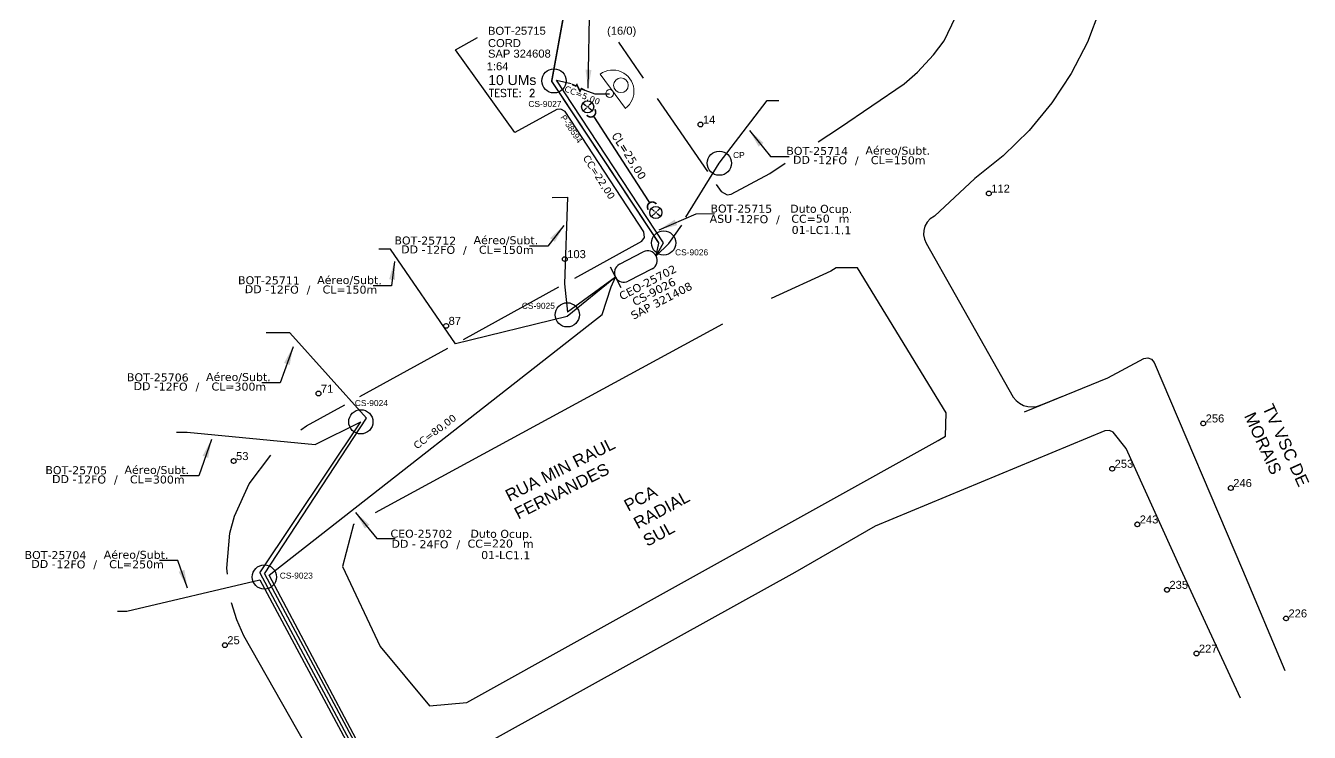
# Model space of a CAD drawing. Extents: x -89 to 1703, y 705 to 1299.
# Drawn here: x 419.4 to 629, y 1056.4 to 1171.9 of the extents above; entities that cross this region are included whole.
import ezdxf
from ezdxf.enums import TextEntityAlignment as Align

# ---------------------------------------------------------------- set-up
doc = ezdxf.new("R2010")
doc.units = 0
doc.linetypes.add('PHANTOM2', pattern=[1.25, 0.625, -0.125, 0.125, -0.125, 0.125, -0.125])
for name, color, linetype in [('10.4-Postes', 1, 'Continuous'), ('20.4-CEOS', 1, 'Continuous'), ('20.5-CEO', 1, 'Continuous'), ('CAP a instalar', 1, 'Continuous'), ('celulas gpon', 7, 'Continuous'), ('label_cabos', 7, 'Continuous'), ('Legenda', 1, 'Continuous'), ('locais', 7, 'Continuous'), ('locais legendas', 7, 'Continuous'), ('Numeração Texto', 34, 'Continuous'), ('QUADRA', 7, 'Continuous'), ('Subida Lateral', 5, 'Continuous')]:
    doc.layers.add(name, color=color, linetype=linetype)
for name, color, linetype, lineweight in [("20.0-LEGENDA DOS CDO'S", 1, 'Continuous', 0), ('20.2-CDO_POSTE', 1, 'Continuous', 5), ('20.6-CORDOALHA_SUPORTE', 7, 'Continuous', 25), ('CORDOALHA_SUPORTE', 7, 'Continuous', 25), ('Numeração', 98, 'Continuous', 0), ('Segmento Logradouro Texto', 7, 'Continuous', 0)]:
    doc.layers.add(name, color=color, linetype=linetype, lineweight=lineweight)
doc.layers.add('EXTRA', color=50, linetype='Continuous', plot=False)
doc.styles.add('ARIAL', font='arial.ttf')
doc.styles.add('DIGICADE', font='arial.ttf')
doc.styles.add('ROMANS', font='romans')
doc.styles.add('siredit', font='verdana.ttf')
doc.styles.get("Standard").update_dxf_attribs({"font": 'arial.ttf'})
doc.linetypes.add('FENCELINE1', pattern='A,0.25,-0.1,[133,ltypeshp.shx,S=0.1,R=0,X=-0.1,Y=0],-0.1,1', length=1.45)
doc.dimstyles.new('CC', dxfattribs={"dimtxt": 1, "dimasz": 2, "dimexe": 0.18, "dimexo": 0.0625, "dimgap": 0.09, "dimtad": 0, "dimdec": 0, "dimrnd": 1, "dimzin": 0, "dimdsep": 46, "dimtxsty": 'siredit', "dimblk": 'NONE', "dimcen": 0, "dimse1": 1, "dimse2": 1, "dimsd1": 1, "dimsd2": 1, "dimclrt": 7, "dimadec": 0, "dimazin": 0, "dimtfac": 1, "dimtdec": 0, "dimtofl": 0, "dimtmove": 0, "dimatfit": 3, "dimfxl": 0, "dimtolj": 1, "dimtzin": 0, "dimarcsym": 0})

# ---------------------------------------------------------------- blocks, each defined once
blk = doc.blocks.new('MANHOLE_MS')
at = {"linetype": 'Continuous'}
blk.add_circle((0, 0), 0.0000101, dxfattribs=at)
blk = doc.blocks.new('CDOE_CT_POST_DESENHO')
at = {"color": 0}
blk.add_line((2.14, 0.39), (-2.11, 0.39), dxfattribs=at)
for centre, radius in [((0.01, 1.4), 0.733), ((0.01, 0), 0.393)]:
    blk.add_circle(centre, radius, dxfattribs=at)
blk.add_arc((0.01, 0.39), 2.12, 0, 180, dxfattribs=at)
blk = doc.blocks.new('Inst CDOE-16 CAIXA DIST OPT CDOE 48F_16D C_SPL_2_1_8')
at = {"layer": "20.0-LEGENDA DOS CDO'S", "color": 0}
for tag, p, style, flags in [('ID_ATIVIDADE', (0.12, 6.47), 'ARIAL', 3), ('FATOR', (7.92, 6.47), 'ARIAL', 1), ('QTDE', (0.1, -1.17), 'DIGICADE', 3)]:
    blk.add_attdef(tag, p, '', height=0.8, rotation=0.118, dxfattribs=dict(at, style=style, flags=flags))
at = {"layer": "20.0-LEGENDA DOS CDO'S", "color": 0, "style": 'ARIAL'}
for tag, p, height in [('FID', (0.12, 5.25), 0.8), ('CORDOALHA', (0.12, 4.02), 0.8), ('SAP', (0.12, 2.96), 0.8), ('1:XX', (-0.01, 1.7), 0.8), ('UMS', (0.14, 0.22), 1)]:
    blk.add_attdef(tag, p, '', height=height, rotation=0.118, dxfattribs=at)
blk.add_attdef('FIBRAS_UTILIZADAS', text='', height=0.8, rotation=0.118, dxfattribs=at).set_placement((13.48, 5.26), align=Align.CENTER)
blk = doc.blocks.new('Teste  FTTH')
at = {"color": 0, "lineweight": 0, "style": 'ROMANS'}
for tag, p in [('TESTE', (-2.302, -0.29)), ('QTDE', (0.212, -0.29))]:
    blk.add_attdef(tag, p, '', height=0.48, dxfattribs=at)
for tag, p, flags in [('FID', (-2.227, -1.253), 1), ('FATOR', (-2.227, -2.028), 3), ('ID_ATIVIDADE', (-2.227, -2.716), 3)]:
    blk.add_attdef(tag, p, '', height=0.48, dxfattribs=dict(at, flags=flags))
blk = doc.blocks.new('LEGENDA DOS CABOS')
at = {"layer": 'EXTRA', "color": 0, "style": 'siredit'}
for tag, p in [('ID', (4.6, 0.97)), ('XX', (9.03, 0.97))]:
    blk.add_attdef(tag, text='', height=0.48, rotation=359.69, dxfattribs=at).set_placement(p, align=Align.MIDDLE_CENTER)
at = {"layer": 'Legenda', "color": 0, "style": 'siredit'}
for tag, p in [('TIPO_CABO', (1.31, 0)), ('CABO', (4.69, -0.05)), ('/', (6.81, -0.05)), ('METROS', (10.03, -0.05))]:
    blk.add_attdef(tag, text='', height=0.8, rotation=359.69, dxfattribs=at).set_placement(p, align=Align.MIDDLE_CENTER)
blk = doc.blocks.new('_None')
blk = doc.blocks.new('Inst CORD ALUMINIO 4.8 MM 3F(sem recursos)')
at = {"color": 0, "lineweight": 0, "style": 'ROMANS'}
blk.add_attdef('FID', (-19.18, -2.21), '', height=1, dxfattribs=at)
blk.add_attdef('LANCE', text='', height=1, dxfattribs=at).set_placement((-0.54, -2.21), align=Align.RIGHT)
at = {"color": 0, "lineweight": 0, "style": 'ROMANS', "flags": 3}
for tag, p in [('FATOR', (-5.2, -4.44)), ('ID_ATIVIDADE', (-5.2, -6.67))]:
    blk.add_attdef(tag, p, '', height=1, dxfattribs=at)
at = {"layer": 'label_cabos', "color": 0, "style": 'siredit'}
blk.add_attdef('QTDE', (-0.54, -2.21), '', height=1, rotation=359.69, dxfattribs=at)
blk = doc.blocks.new('Inst CB DT OCUP CFOA-SM-ASU-120-S-12')
at = {"layer": 'label_cabos', "color": 0, "style": 'siredit'}
for tag, flags, p in [('ID_ATIVIDADE', 3, (1.31, 2.67)), ('FATOR', 1, (11.56, 2.55))]:
    blk.add_attdef(tag, text='', height=1, rotation=359.69, dxfattribs=dict(at, flags=flags)).set_placement(p, align=Align.MIDDLE_CENTER)
for tag, p in [('DESTINO_CABO', (3.13, 1.26)), ('TIPO_CABO', (13.11, 1.24)), ('TIPO_CABO', (1.26, 0)), ('CABO', (4.69, -0.05)), ('/', (7.71, -0.05)), ('LANCE', (10.91, 0)), ('UND', (15.96, 0)), ('FID', (13.15, -1.41))]:
    blk.add_attdef(tag, text='', height=1, rotation=359.69, dxfattribs=at).set_placement(p, align=Align.MIDDLE_CENTER)
blk.add_attdef('QTDE', (12.43, -0.47), '', height=1, rotation=359.69, dxfattribs=at)
blk = doc.blocks.new('Inst CB DT OCUP CFOA-SM-DD-G-24')
at = {"layer": 'label_cabos', "color": 0, "style": 'siredit'}
for tag, flags, p in [('ID_ATIVIDADE', 3, (1.31, 2.67)), ('FATOR', 1, (11.56, 2.55))]:
    blk.add_attdef(tag, text='', height=1, rotation=359.69, dxfattribs=dict(at, flags=flags)).set_placement(p, align=Align.MIDDLE_CENTER)
for tag, p in [('DESTINO_CABO', (3.13, 1.26)), ('TIPO_CABO', (13.11, 1.24)), ('TIPO_CABO', (1.11, 0)), ('CABO', (4.69, -0.05)), ('/', (7.71, -0.05)), ('LANCE', (10.41, 0.02)), ('UND', (16.46, 0)), ('FID', (13.65, -1.41))]:
    blk.add_attdef(tag, text='', height=1, rotation=359.69, dxfattribs=at).set_placement(p, align=Align.MIDDLE_CENTER)
blk.add_attdef('QTDE', (11.93, -0.45), '', height=1, rotation=359.69, dxfattribs=at)

msp = doc.modelspace()

# ---------------------------------------------------------------- linework, layer by layer
at = {"layer": '10.4-Postes', "color": 1, "linetype": 'PHANTOM2'}
for points in [[(511.88, 1159.33), (510.43, 1157.99)], [(510.39, 1159.28), (511.92, 1158.04)], [(521.52, 1142.02), (523.06, 1140.77)], [(523.01, 1142.07), (521.57, 1140.72)]]:
    msp.add_lwpolyline(points, dxfattribs=at)
at = {"layer": '10.4-Postes', "color": 1}
for centre in [(511.15, 1158.66), (522.29, 1141.39)]:
    msp.add_circle(centre, 0.987, dxfattribs=at)
at = {"layer": '20.5-CEO', "color": 5}
for p, q in [((516.34, 1132.92), (520.24, 1134.95)), ((514.81, 1132.48), (516.55, 1129.14)), ((521.68, 1132.17), (517.79, 1130.15))]:
    msp.add_line(p, q, dxfattribs=at)
for centre, start, end in [((520.96, 1133.56), 297.5166, 117.5166), ((517.07, 1131.53), 117.5166, 297.5166)]:
    msp.add_arc(centre, 1.56, start, end, dxfattribs=at)
at = {"layer": 'CAP a instalar', "color": 1, "ltscale": 50, "const_width": 0.261}
msp.add_lwpolyline([(522.77, 1136.39), (505.28, 1162.84), (509.09, 1183.84), (494.28, 1178.61), (492.57, 1178.61)], dxfattribs=at)
at = {"layer": 'CAP a instalar', "color": 7, "linetype": 'FENCELINE1', "ltscale": 50}
for points in [[(523.54, 1136.41), (506.04, 1163.02)], [(506.04, 1163.02), (508.47, 1162.47)], [(510.71, 1161.39), (512.31, 1160.79), (514.74, 1160.77)], [(522.35, 1134.28), (523.54, 1136.41)]]:
    msp.add_lwpolyline(points, dxfattribs=at)
at = {"layer": 'CAP a instalar', "color": 8, "ltscale": 50}
for points in [[(527.21, 1140.64), (532.65, 1149.44), (540.48, 1159.71), (542.4, 1159.71)], [(505.38, 1143.81), (507.88, 1143.9), (507.38, 1129.73), (507.87, 1125.1)], [(522.35, 1134.28), (524.43, 1136.33), (526.54, 1139.32)], [(507.82, 1124.36), (489.59, 1119.93), (478.97, 1135.39), (477.05, 1135.39)], [(515.68, 1130.81), (507.82, 1124.36)], [(515.68, 1130.81), (507.87, 1125.1)], [(475.04, 1107.78), (462.52, 1121.71), (462.52, 1121.71), (458.63, 1121.71)], [(444.01, 1105.48), (445.77, 1105.48), (466.66, 1103.47), (474.11, 1107.17)], [(457.62, 1082.47), (474.11, 1107.17)], [(458.39, 1082.33), (475.04, 1107.78)], [(457.62, 1082.47), (500.93, 1001.41)], [(458.39, 1082.33), (501.49, 1001.61)], [(434.39, 1076.19), (435.91, 1076.19), (457.63, 1081.36)], [(457.63, 1081.36), (500.55, 1001.21)]]:
    msp.add_lwpolyline(points, dxfattribs=at)
at = {"layer": 'CAP a instalar', "color": 1, "ltscale": 50}
msp.add_lwpolyline([(522.35, 1134.28), (522.77, 1136.39)], dxfattribs=at)
at = {"layer": 'CAP a instalar', "color": 7, "ltscale": 50}
for points in [[(513.54, 1124.73), (514.98, 1129.24), (515.68, 1130.81)], [(459.14, 1082.08), (513.54, 1124.73)], [(521.12, 968.41), (517.12, 973.14), (501.99, 1001.82), (481.85, 1039.27), (459.14, 1082.08)]]:
    msp.add_lwpolyline(points, dxfattribs=at)
at = {"layer": 'CORDOALHA_SUPORTE', "const_width": 0.258}
for points in [[(511.01, 1157.32, 1), (512.31, 1158.25)], [(522.36, 1142.77, 1), (521.06, 1141.84)]]:
    msp.add_lwpolyline(points, format="xyb", dxfattribs=at)
msp.add_lwpolyline([(521.27, 1142.98), (512.12, 1157.14)], dxfattribs=at)
at = {"layer": 'Numeração'}
for centre in [(529.57, 1155.77), (576.67, 1144.5), (507.42, 1133.77), (488.04, 1122.85), (467.19, 1111.79), (611.69, 1106.9), (453.34, 1100.76), (596.81, 1099.49), (616.19, 1096.34), (600.92, 1090.4), (605.77, 1079.7), (625.21, 1075.03), (451.91, 1070.66), (610.58, 1069.3)]:
    msp.add_circle(centre, 0.392, dxfattribs=at)
at = {"layer": 'Numeração Texto'}
for centre in [(529.57, 1155.77), (576.67, 1144.5), (507.42, 1133.77), (488.04, 1122.85), (467.19, 1111.79), (611.69, 1106.9), (453.34, 1100.76), (596.81, 1099.49), (616.19, 1096.34), (600.92, 1090.4), (605.77, 1079.7), (625.21, 1075.03), (451.91, 1070.66), (610.58, 1069.3)]:
    msp.add_circle(centre, 0.392, dxfattribs=at)
at = {"layer": 'QUADRA'}
for points in [[(548.79, 1152.94), (552.29, 1155.23), (562.82, 1162.39), (565.04, 1164.3), (567.66, 1167.15), (569.36, 1169.47), (571.25, 1173.32), (572.71, 1177.32), (573.75, 1181.44), (577.05, 1203.51), (577.34, 1205.2)], [(598.99, 1194.86), (595.95, 1178.89), (594.8, 1174.59), (592.77, 1169.25), (590.14, 1164.13), (586.96, 1159.29), (583.23, 1154.77), (579.03, 1150.65), (574.39, 1146.96), (567.79, 1140.81), (567.79, 1140.81)], [(509.04, 1130.65), (519.99, 1136.69), (520.45, 1137.28), (520.32, 1138.25), (507.46, 1157.91), (506.76, 1158.25), (506.1, 1158.21), (499.28, 1154.47), (489.58, 1168), (493.15, 1170.01)], [(516.19, 1169.23), (520.22, 1163.35)], [(522.52, 1160), (530.7, 1148.07)], [(532.14, 1145.98), (532.94, 1144.8), (533.94, 1144.26), (534.59, 1144.37), (540.88, 1147.77), (543.41, 1149.43)], [(567.79, 1140.81), (567.08, 1140.36), (566.59, 1139.79), (566.24, 1139.14), (566.05, 1138.45), (566.02, 1137.73), (566.14, 1137.02), (566.43, 1136.35), (566.43, 1136.35), (580.67, 1111.18), (581.11, 1110.63), (581.67, 1110.19), (582.32, 1109.85), (583.02, 1109.66), (583.75, 1109.6), (584.48, 1109.69), (585.37, 1109.99), (588.57, 1111.3)], [(568.39, 1104.12), (569.6, 1104.81), (569.71, 1108.61), (555.21, 1132.36), (555.21, 1132.36), (551.74, 1132.33), (550.87, 1131.81)], [(550.87, 1131.81), (541.12, 1127.3)], [(490.88, 1120.64), (506.45, 1129.22)], [(533.16, 1123.12), (476.47, 1092.31)], [(473.94, 1111.3), (488.32, 1119.23)], [(582.49, 1108.82), (596.1, 1114.36), (601.97, 1117.51), (602.62, 1117.61), (603.23, 1117.39), (603.67, 1116.87), (618.12, 1082.96), (625.02, 1066.52)], [(464.33, 1105.84), (465.21, 1106.49), (471.48, 1109.95)], [(617.78, 1061.97), (608.02, 1083.07), (599.12, 1102.8), (596.97, 1105.49), (596.38, 1105.77), (595.63, 1105.7), (558.13, 1090.13), (545, 1082.54), (488.3, 1051.1), (487.66, 1050.59), (486.9, 1049.72), (486.35, 1048.74), (486.03, 1047.66), (485.96, 1046.54), (486.15, 1045.44), (486.57, 1044.4), (489.14, 1040)], [(473.01, 1090.43), (472.93, 1090.38), (471.13, 1083.5), (477.29, 1070.45), (485.3, 1060.76), (491.44, 1061.27), (568.39, 1104.12)], [(452.35, 1082.27), (452.21, 1083.25), (452.74, 1088.96), (453.48, 1091.74), (455.88, 1097.02), (459.41, 1101.71)], [(477.52, 1032.48), (455.01, 1072.17), (453.84, 1074.82), (452.99, 1077.57)]]:
    msp.add_lwpolyline(points, dxfattribs=at)
at = {"layer": 'Subida Lateral', "color": 5, "const_width": 0.261}
msp.add_lwpolyline([(510.69, 1161.37), (510.13, 1161.63), (509.9, 1161.21), (509.39, 1162.28), (509.22, 1162.06), (508.59, 1162.34)], dxfattribs=at)

# ---------------------------------------------------------------- block references
at = {"color": 0, "lineweight": 0}
ref = msp.add_blockref('Inst CORD ALUMINIO 4.8 MM 3F(sem recursos)', (519.81, 1151.91), dxfattribs=dict(at, xscale=1.307189542590571, yscale=1.307189542590571, zscale=1.30718954248366, rotation=302.4090204631635))
ref.add_attrib('QTDE', '25,00', (516.98, 1150.95), dxfattribs={"layer": '20.6-CORDOALHA_SUPORTE', "color": 0, "height": 1.307, "rotation": 302.099, "style": 'siredit'})
ref.add_attrib('LANCE', 'CL=', dxfattribs={"layer": '20.6-CORDOALHA_SUPORTE', "color": 0, "lineweight": 0, "height": 1.307, "rotation": 302.409, "style": 'ROMANS'}).set_placement((516.98, 1150.95), align=Align.RIGHT)
ref = msp.add_blockref('Inst CB DT OCUP CFOA-SM-DD-G-24', (479.93, 1087.22), dxfattribs=dict(at, xscale=1.30718954248366, yscale=1.30718954248366, zscale=1.30718954248366))
ref.add_attrib('DESTINO_CABO', 'CEO-25702', dxfattribs={"layer": 'label_cabos', "color": 0, "height": 1.307, "rotation": 359.69, "style": 'siredit'}).set_placement((484.02, 1088.87), align=Align.MIDDLE_CENTER)
ref.add_attrib('TIPO_CABO', 'Duto Ocup.', dxfattribs={"layer": 'label_cabos', "color": 0, "height": 1.307, "rotation": 359.69, "style": 'siredit'}).set_placement((497.07, 1088.85), align=Align.MIDDLE_CENTER)
ref.add_attrib('/', '/', dxfattribs={"layer": 'label_cabos', "color": 0, "height": 1.31, "rotation": 359.69, "style": 'siredit'}).set_placement((490.02, 1087.15), align=Align.MIDDLE_CENTER)
ref.add_attrib('FID', '01-LC1.1', dxfattribs={"layer": 'label_cabos', "color": 0, "height": 1.307, "rotation": 359.69, "style": 'siredit'}).set_placement((497.77, 1085.37), align=Align.MIDDLE_CENTER)
ref.add_attrib('LANCE', 'CC=', dxfattribs={"layer": 'label_cabos', "color": 0, "height": 1.307, "rotation": 359.69, "style": 'siredit'}).set_placement((493.54, 1087.25), align=Align.MIDDLE_CENTER)
ref.add_attrib('UND', 'm', dxfattribs={"layer": 'label_cabos', "color": 0, "height": 1.31, "rotation": 359.69, "style": 'siredit'}).set_placement((501.45, 1087.22), align=Align.MIDDLE_CENTER)
ref.add_attrib('CABO', '24FO', dxfattribs={"layer": 'label_cabos', "color": 0, "height": 1.307, "rotation": 359.69, "style": 'siredit'}).set_placement((486.06, 1087.15), align=Align.MIDDLE_CENTER)
ref.add_attrib('TIPO_CABO', 'DD - ', dxfattribs={"layer": 'label_cabos', "color": 0, "height": 1.307, "rotation": 359.69, "style": 'siredit'}).set_placement((481.39, 1087.22), align=Align.MIDDLE_CENTER)
ref.add_attrib('QTDE', '220', (495.53, 1086.63), dxfattribs={"layer": 'label_cabos', "color": 0, "height": 1.307, "rotation": 359.69, "style": 'siredit'})
at = {"layer": "20.0-LEGENDA DOS CDO'S", "color": 7, "lineweight": 0, "xscale": 1.633986928104575, "yscale": 1.633986928104575, "zscale": 1.633986928104575}
msp.add_blockref('Inst CDOE-16 CAIXA DIST OPT CDOE 48F_16D C_SPL_2_1_8', (494.68, 1161.85), dxfattribs=at).add_auto_attribs({'FID': 'BOT-25715', 'CORDOALHA': 'CORD', 'SAP': 'SAP 324608', '1:XX': '1:64', 'UMS': '10 UMs', 'FIBRAS_UTILIZADAS': '(16/0)'})
at = {"layer": "20.0-LEGENDA DOS CDO'S", "color": 7, "lineweight": 0}
ref = msp.add_blockref('Teste  FTTH', (501.01, 1160.94), dxfattribs=dict(at, xscale=2.61437908496732, yscale=2.61437908496732, zscale=2.61437908496732, rotation=0.004078592060366696))
ref.add_attrib('TESTE', 'TESTE:', (495, 1160.27), dxfattribs={"layer": '0', "color": 0, "lineweight": 0, "height": 1.254, "rotation": 0.0041, "style": 'ROMANS'})
ref.add_attrib('QTDE', '2', (501.57, 1160.27), dxfattribs={"layer": '0', "color": 0, "lineweight": 0, "height": 1.25, "rotation": 0.0041, "style": 'ROMANS'})
at = {"layer": '20.2-CDO_POSTE', "color": 7, "xscale": -1.633986928116431, "yscale": -1.633986928116431, "zscale": -1.633986928116431, "rotation": 126.2194125872573}
msp.add_blockref('CDOE_CT_POST_DESENHO', (514.73, 1160.84), dxfattribs=at)
at = {"layer": 'label_cabos', "color": 0, "lineweight": 0}
ref = msp.add_blockref('LEGENDA DOS CABOS', (543.1, 1149.31), dxfattribs=dict(at, xscale=1.30718954248366, yscale=1.30718954248366, zscale=1.30718954248366))
ref.add_attrib('ID', 'BOT-25714', dxfattribs={"color": 0, "height": 1.307, "rotation": 359.69, "style": 'siredit'}).set_placement((548.64, 1151.44), align=Align.MIDDLE_CENTER)
ref.add_attrib('CABO', '12FO', dxfattribs={"color": 0, "height": 1.307, "rotation": 359.69, "style": 'siredit'}).set_placement((551.15, 1149.93), align=Align.MIDDLE_CENTER)
ref.add_attrib('METROS', 'CL=150m', dxfattribs={"color": 0, "height": 1.307, "rotation": 359.69, "style": 'siredit'}).set_placement((561.86, 1149.93), align=Align.MIDDLE_CENTER)
ref.add_attrib('XX', 'Aéreo/Subt.', dxfattribs={"color": 0, "height": 1.3072, "rotation": 359.69, "style": 'siredit'}).set_placement((561.8, 1151.5), align=Align.MIDDLE_CENTER)
ref.add_attrib('/', '/', dxfattribs={"color": 0, "height": 1.31, "rotation": 359.69, "style": 'siredit'}).set_placement((555.11, 1149.93), align=Align.MIDDLE_CENTER)
ref.add_attrib('TIPO_CABO', 'DD -', dxfattribs={"color": 0, "height": 1.307, "rotation": 359.69, "style": 'siredit'}).set_placement((546.68, 1149.99), align=Align.MIDDLE_CENTER)
ref = msp.add_blockref('Inst CB DT OCUP CFOA-SM-ASU-120-S-12', (532.16, 1140.36), dxfattribs=dict(at, xscale=1.30718954248366, yscale=1.30718954248366, zscale=1.30718954248366))
ref.add_attrib('DESTINO_CABO', 'BOT-25715', dxfattribs={"color": 0, "height": 1.307, "rotation": 359.69, "style": 'siredit'}).set_placement((536.25, 1142.01), align=Align.MIDDLE_CENTER)
ref.add_attrib('CABO', '12FO', dxfattribs={"color": 0, "height": 1.307, "rotation": 359.69, "style": 'siredit'}).set_placement((538.28, 1140.29), align=Align.MIDDLE_CENTER)
ref.add_attrib('TIPO_CABO', 'Duto Ocup.', dxfattribs={"color": 0, "height": 1.307, "rotation": 359.69, "style": 'siredit'}).set_placement((549.29, 1141.98), align=Align.MIDDLE_CENTER)
ref.add_attrib('/', '/', dxfattribs={"color": 0, "height": 1.31, "rotation": 359.69, "style": 'siredit'}).set_placement((542.24, 1140.29), align=Align.MIDDLE_CENTER)
ref.add_attrib('TIPO_CABO', 'ASU - ', dxfattribs={"color": 0, "height": 1.307, "rotation": 359.69, "style": 'siredit'}).set_placement((533.81, 1140.35), align=Align.MIDDLE_CENTER)
ref.add_attrib('FID', '01-LC1.1.1', dxfattribs={"color": 0, "height": 1.307, "rotation": 359.69, "style": 'siredit'}).set_placement((549.34, 1138.51), align=Align.MIDDLE_CENTER)
ref.add_attrib('LANCE', 'CC=', dxfattribs={"color": 0, "height": 1.307, "rotation": 359.69, "style": 'siredit'}).set_placement((546.42, 1140.36), align=Align.MIDDLE_CENTER)
ref.add_attrib('QTDE', '50', (548.4, 1139.74), dxfattribs={"color": 0, "height": 1.307, "rotation": 359.69, "style": 'siredit'})
ref.add_attrib('UND', 'm', dxfattribs={"color": 0, "height": 1.31, "rotation": 359.69, "style": 'siredit'}).set_placement((553.03, 1140.36), align=Align.MIDDLE_CENTER)
ref = msp.add_blockref('LEGENDA DOS CABOS', (479.09, 1134.66), dxfattribs=dict(at, xscale=1.30718954248366, yscale=1.30718954248366, zscale=1.30718954248366))
ref.add_attrib('ID', 'BOT-25712', dxfattribs={"color": 0, "height": 1.307, "rotation": 359.69, "style": 'siredit'}).set_placement((484.64, 1136.79), align=Align.MIDDLE_CENTER)
ref.add_attrib('CABO', '12FO', dxfattribs={"color": 0, "height": 1.307, "rotation": 359.69, "style": 'siredit'}).set_placement((487.15, 1135.28), align=Align.MIDDLE_CENTER)
ref.add_attrib('METROS', 'CL=150m', dxfattribs={"color": 0, "height": 1.307, "rotation": 359.69, "style": 'siredit'}).set_placement((497.86, 1135.28), align=Align.MIDDLE_CENTER)
ref.add_attrib('XX', 'Aéreo/Subt.', dxfattribs={"color": 0, "height": 1.3072, "rotation": 359.69, "style": 'siredit'}).set_placement((497.8, 1136.85), align=Align.MIDDLE_CENTER)
ref.add_attrib('/', '/', dxfattribs={"color": 0, "height": 1.31, "rotation": 359.69, "style": 'siredit'}).set_placement((491.11, 1135.28), align=Align.MIDDLE_CENTER)
ref.add_attrib('TIPO_CABO', 'DD -', dxfattribs={"color": 0, "height": 1.307, "rotation": 359.69, "style": 'siredit'}).set_placement((482.68, 1135.34), align=Align.MIDDLE_CENTER)
ref = msp.add_blockref('LEGENDA DOS CABOS', (453.56, 1128.16), dxfattribs=dict(at, xscale=1.30718954248366, yscale=1.30718954248366, zscale=1.30718954248366))
ref.add_attrib('ID', 'BOT-25711', dxfattribs={"color": 0, "height": 1.307, "rotation": 359.69, "style": 'siredit'}).set_placement((459.1, 1130.29), align=Align.MIDDLE_CENTER)
ref.add_attrib('CABO', '12FO', dxfattribs={"color": 0, "height": 1.307, "rotation": 359.69, "style": 'siredit'}).set_placement((461.61, 1128.78), align=Align.MIDDLE_CENTER)
ref.add_attrib('METROS', 'CL=150m', dxfattribs={"color": 0, "height": 1.307, "rotation": 359.69, "style": 'siredit'}).set_placement((472.32, 1128.78), align=Align.MIDDLE_CENTER)
ref.add_attrib('XX', 'Aéreo/Subt.', dxfattribs={"color": 0, "height": 1.3072, "rotation": 359.69, "style": 'siredit'}).set_placement((472.26, 1130.34), align=Align.MIDDLE_CENTER)
ref.add_attrib('/', '/', dxfattribs={"color": 0, "height": 1.31, "rotation": 359.69, "style": 'siredit'}).set_placement((465.57, 1128.78), align=Align.MIDDLE_CENTER)
ref.add_attrib('TIPO_CABO', 'DD -', dxfattribs={"color": 0, "height": 1.307, "rotation": 359.69, "style": 'siredit'}).set_placement((457.14, 1128.84), align=Align.MIDDLE_CENTER)
ref = msp.add_blockref('LEGENDA DOS CABOS', (435.41, 1112.3), dxfattribs=dict(at, xscale=1.30718954248366, yscale=1.30718954248366, zscale=1.30718954248366))
ref.add_attrib('ID', 'BOT-25706', dxfattribs={"color": 0, "height": 1.307, "rotation": 359.69, "style": 'siredit'}).set_placement((440.95, 1114.43), align=Align.MIDDLE_CENTER)
ref.add_attrib('CABO', '12FO', dxfattribs={"color": 0, "height": 1.307, "rotation": 359.69, "style": 'siredit'}).set_placement((443.46, 1112.92), align=Align.MIDDLE_CENTER)
ref.add_attrib('METROS', 'CL=300m', dxfattribs={"color": 0, "height": 1.307, "rotation": 359.69, "style": 'siredit'}).set_placement((454.18, 1112.92), align=Align.MIDDLE_CENTER)
ref.add_attrib('XX', 'Aéreo/Subt.', dxfattribs={"color": 0, "height": 1.3072, "rotation": 359.69, "style": 'siredit'}).set_placement((454.11, 1114.49), align=Align.MIDDLE_CENTER)
ref.add_attrib('/', '/', dxfattribs={"color": 0, "height": 1.31, "rotation": 359.69, "style": 'siredit'}).set_placement((447.42, 1112.92), align=Align.MIDDLE_CENTER)
ref.add_attrib('TIPO_CABO', 'DD -', dxfattribs={"color": 0, "height": 1.307, "rotation": 359.69, "style": 'siredit'}).set_placement((438.99, 1112.99), align=Align.MIDDLE_CENTER)
ref = msp.add_blockref('LEGENDA DOS CABOS', (422.09, 1097.11), dxfattribs=dict(at, xscale=1.30718954248366, yscale=1.30718954248366, zscale=1.30718954248366))
ref.add_attrib('ID', 'BOT-25705', dxfattribs={"color": 0, "height": 1.307, "rotation": 359.69, "style": 'siredit'}).set_placement((427.63, 1099.25), align=Align.MIDDLE_CENTER)
ref.add_attrib('CABO', '12FO', dxfattribs={"color": 0, "height": 1.307, "rotation": 359.69, "style": 'siredit'}).set_placement((430.14, 1097.74), align=Align.MIDDLE_CENTER)
ref.add_attrib('METROS', 'CL=300m', dxfattribs={"color": 0, "height": 1.307, "rotation": 359.69, "style": 'siredit'}).set_placement((440.86, 1097.74), align=Align.MIDDLE_CENTER)
ref.add_attrib('XX', 'Aéreo/Subt.', dxfattribs={"color": 0, "height": 1.3072, "rotation": 359.69, "style": 'siredit'}).set_placement((440.79, 1099.3), align=Align.MIDDLE_CENTER)
ref.add_attrib('/', '/', dxfattribs={"color": 0, "height": 1.31, "rotation": 359.69, "style": 'siredit'}).set_placement((434.1, 1097.74), align=Align.MIDDLE_CENTER)
ref.add_attrib('TIPO_CABO', 'DD -', dxfattribs={"color": 0, "height": 1.307, "rotation": 359.69, "style": 'siredit'}).set_placement((425.67, 1097.8), align=Align.MIDDLE_CENTER)
ref = msp.add_blockref('LEGENDA DOS CABOS', (418.7, 1083.25), dxfattribs=dict(at, xscale=1.30718954248366, yscale=1.30718954248366, zscale=1.30718954248366))
ref.add_attrib('ID', 'BOT-25704', dxfattribs={"color": 0, "height": 1.307, "rotation": 359.69, "style": 'siredit'}).set_placement((424.24, 1085.38), align=Align.MIDDLE_CENTER)
ref.add_attrib('CABO', '12FO', dxfattribs={"color": 0, "height": 1.307, "rotation": 359.69, "style": 'siredit'}).set_placement((426.76, 1083.87), align=Align.MIDDLE_CENTER)
ref.add_attrib('METROS', 'CL=250m', dxfattribs={"color": 0, "height": 1.307, "rotation": 359.69, "style": 'siredit'}).set_placement((437.47, 1083.87), align=Align.MIDDLE_CENTER)
ref.add_attrib('XX', 'Aéreo/Subt.', dxfattribs={"color": 0, "height": 1.3072, "rotation": 359.69, "style": 'siredit'}).set_placement((437.4, 1085.44), align=Align.MIDDLE_CENTER)
ref.add_attrib('/', '/', dxfattribs={"color": 0, "height": 1.31, "rotation": 359.69, "style": 'siredit'}).set_placement((430.72, 1083.87), align=Align.MIDDLE_CENTER)
ref.add_attrib('TIPO_CABO', 'DD -', dxfattribs={"color": 0, "height": 1.307, "rotation": 359.69, "style": 'siredit'}).set_placement((422.28, 1083.93), align=Align.MIDDLE_CENTER)
at = {"layer": 'locais', "color": 30, "xscale": 196078.431372549, "yscale": 196078.431372549, "zscale": 196078.431372549}
for p in [(505.65, 1162.9), (532.65, 1149.44), (523.56, 1136.41), (507.82, 1124.65), (474.11, 1107.17), (458.36, 1081.8)]:
    msp.add_blockref('MANHOLE_MS', p, dxfattribs=at)

# ---------------------------------------------------------------- texts
at = {"layer": '20.4-CEOS', "color": 5, "style": 'siredit'}
msp.add_text('CEO-25702', height=1.32, rotation=27.5166, dxfattribs=at).set_placement((520.66, 1130.54), align=Align.TOP_CENTER)
at = {"layer": '20.5-CEO', "color": 5, "style": 'siredit'}
for s, p in [('CS-9026', (521.67, 1129.01)), ('SAP 321408', (522.9, 1127.55))]:
    msp.add_text(s, height=1.325, rotation=27.5166, dxfattribs=at).set_placement(p, align=Align.TOP_CENTER)
at = {"layer": 'celulas gpon', "style": 'siredit'}
for s, height, rotation, p in [('CC=5,00', 1, 338.1826, (507.25, 1161.23)), ('CC=22,00', 1.176, 302.5325, (510.31, 1150.32)), ('CC=80,00', 1.176, 36.9348, (483.26, 1102.63))]:
    msp.add_text(s, height=height, rotation=rotation, dxfattribs=at).set_placement(p)
at = {"layer": 'locais legendas', "color": 5}
for s, p in [('CS-9027', (501.47, 1158.64)), ('CP', (534.9, 1150.28)), ('CS-9026', (525.43, 1134.38)), ('CS-9025', (500.4, 1125.64)), ('CS-9024', (473.13, 1109.74)), ('CS-9023', (460.87, 1081.54))]:
    msp.add_text(s, height=0.98, dxfattribs=at).set_placement(p)
at = {"layer": 'locais legendas', "color": 10}
msp.add_text('P-38594', height=0.98, rotation=303.931, dxfattribs=at).set_placement((506.66, 1156.93))
at = {"layer": 'Numeração Texto', "linetype": 'Continuous', "char_height": 1.3072, "attachment_point": 1, "style": 'DIGICADE'}
for s, insert, width in [('\\fArial|b0|i0|c0|p34;\\W1.0000000000;\\T1.0000000000;\\o\\l14', (529.97, 1157.21), 2.3397), ('\\fArial|b0|i0|c0|p34;\\W1.0000000000;\\T1.0000000000;\\o\\l14', (529.97, 1157.21), 2.3397), ('\\fArial|b0|i0|c0|p34;\\W1.0000000000;\\T1.0000000000;\\o\\l112', (577.06, 1145.94), 3.3554), ('\\fArial|b0|i0|c0|p34;\\W1.0000000000;\\T1.0000000000;\\o\\l112', (577.06, 1145.94), 3.3554), ('\\fArial|b0|i0|c0|p34;\\W1.0000000000;\\T1.0000000000;\\o\\l103', (507.81, 1135.23), 3.3554), ('\\fArial|b0|i0|c0|p34;\\W1.0000000000;\\T1.0000000000;\\o\\l103', (507.81, 1135.23), 3.3554), ('\\fArial|b0|i0|c0|p34;\\W1.0000000000;\\T1.0000000000;\\o\\l87', (488.44, 1124.32), 2.4646), ('\\fArial|b0|i0|c0|p34;\\W1.0000000000;\\T1.0000000000;\\o\\l87', (488.44, 1124.32), 2.4646), ('\\fArial|b0|i0|c0|p34;\\W1.0000000000;\\T1.0000000000;\\o\\l71', (467.58, 1113.23), 2.4521), ('\\fArial|b0|i0|c0|p34;\\W1.0000000000;\\T1.0000000000;\\o\\l71', (467.58, 1113.23), 2.4521), ('\\fArial|b0|i0|c0|p34;\\W1.0000000000;\\T1.0000000000;\\o\\l256', (612.08, 1108.37), 3.5007), ('\\fArial|b0|i0|c0|p34;\\W1.0000000000;\\T1.0000000000;\\o\\l256', (612.08, 1108.37), 3.5007), ('\\fArial|b0|i0|c0|p34;\\W1.0000000000;\\T1.0000000000;\\o\\l53', (453.73, 1102.22), 2.4628), ('\\fArial|b0|i0|c0|p34;\\W1.0000000000;\\T1.0000000000;\\o\\l53', (453.73, 1102.22), 2.4628), ('\\fArial|b0|i0|c0|p34;\\W1.0000000000;\\T1.0000000000;\\o\\l253', (597.21, 1100.96), 3.5007), ('\\fArial|b0|i0|c0|p34;\\W1.0000000000;\\T1.0000000000;\\o\\l253', (597.21, 1100.96), 3.5007), ('\\fArial|b0|i0|c0|p34;\\W1.0000000000;\\T1.0000000000;\\o\\l246', (616.58, 1097.81), 3.5007), ('\\fArial|b0|i0|c0|p34;\\W1.0000000000;\\T1.0000000000;\\o\\l246', (616.58, 1097.81), 3.5007), ('\\fArial|b0|i0|c0|p34;\\W1.0000000000;\\T1.0000000000;\\o\\l243', (601.31, 1091.86), 3.5007), ('\\fArial|b0|i0|c0|p34;\\W1.0000000000;\\T1.0000000000;\\o\\l243', (601.31, 1091.86), 3.5007), ('\\fArial|b0|i0|c0|p34;\\W1.0000000000;\\T1.0000000000;\\o\\l235', (606.16, 1081.17), 3.5007), ('\\fArial|b0|i0|c0|p34;\\W1.0000000000;\\T1.0000000000;\\o\\l235', (606.16, 1081.17), 3.5007), ('\\fArial|b0|i0|c0|p34;\\W1.0000000000;\\T1.0000000000;\\o\\l226', (625.6, 1076.5), 3.5007), ('\\fArial|b0|i0|c0|p34;\\W1.0000000000;\\T1.0000000000;\\o\\l226', (625.6, 1076.5), 3.5007), ('\\fArial|b0|i0|c0|p34;\\W1.0000000000;\\T1.0000000000;\\o\\l25', (452.3, 1072.12), 2.4851), ('\\fArial|b0|i0|c0|p34;\\W1.0000000000;\\T1.0000000000;\\o\\l25', (452.3, 1072.12), 2.4851), ('\\fArial|b0|i0|c0|p34;\\W1.0000000000;\\T1.0000000000;\\o\\l227', (610.97, 1070.74), 3.5007), ('\\fArial|b0|i0|c0|p34;\\W1.0000000000;\\T1.0000000000;\\o\\l227', (610.97, 1070.74), 3.5007)]:
    msp.add_mtext(s, dxfattribs=dict(at, insert=insert, width=width))
at = {"layer": 'Segmento Logradouro Texto', "linetype": 'Continuous', "char_height": 1.9608, "attachment_point": 1, "style": 'DIGICADE'}
for s, insert, width, rotation in [('\\fArial|b0|i0|c0|p34;\\W1.0000000000;\\T1.0000000000;\\o\\lTV VSC DE MORAIS', (623.08, 1110.33), 17.8156, 294.5244), ('\\o\\l\\fArial|b0|i0|c0|p34;\\T1.0000000000;\\W1.0000000000;TV VSC DE MORAIS', (623.08, 1110.33), 17.8156, 294.5244), ('\\fArial|b0|i0|c0|p34;\\W1.0000000000;\\T1.0000000000;\\o\\lRUA MIN RAUL FERNANDES', (497.46, 1095.84), 25.2227, 26.7776), ('\\fArial|b0|i0|c0|p34;\\W1.0000000000;\\T1.0000000000;\\o\\lRUA MIN RAUL FERNANDES', (497.46, 1095.84), 25.2227, 26.7776), ('\\fArial|b0|i0|c0|p34;\\W1.0000000000;\\T1.0000000000;\\o\\lPCA RADIAL SUL', (516.84, 1094.18), 15.285, 28.4748)]:
    msp.add_mtext(s, dxfattribs=dict(at, insert=insert, width=width, rotation=rotation))

# ---------------------------------------------------------------- leaders
at = {"layer": 'label_cabos'}
for points in [[(511.23, 1161.71), (511.52, 1176.24), (514.52, 1176.26)], [(537.57, 1154.78), (541.04, 1150.53), (544.04, 1150.54)], [(522.82, 1138.56), (528.85, 1141.19), (531.85, 1141.21)], [(507.26, 1139.25), (504.64, 1135.9), (501.64, 1135.89)], [(479.58, 1133.39), (479.1, 1129.4), (476.1, 1129.39)], [(463.04, 1119.45), (460.95, 1113.55), (457.95, 1113.53)], [(449.72, 1104.26), (447.63, 1098.36), (444.63, 1098.34)], [(473.24, 1092.36), (476.71, 1088.11), (479.71, 1088.12)], [(445.81, 1079.98), (444.24, 1084.5), (441.24, 1084.48)]]:
    msp.add_leader(points, dimstyle='CC', override={"dimasz": 3, "dimgap": 0.09, "dimtad": 0}, dxfattribs=at)

doc.saveas('drawing.dxf')
